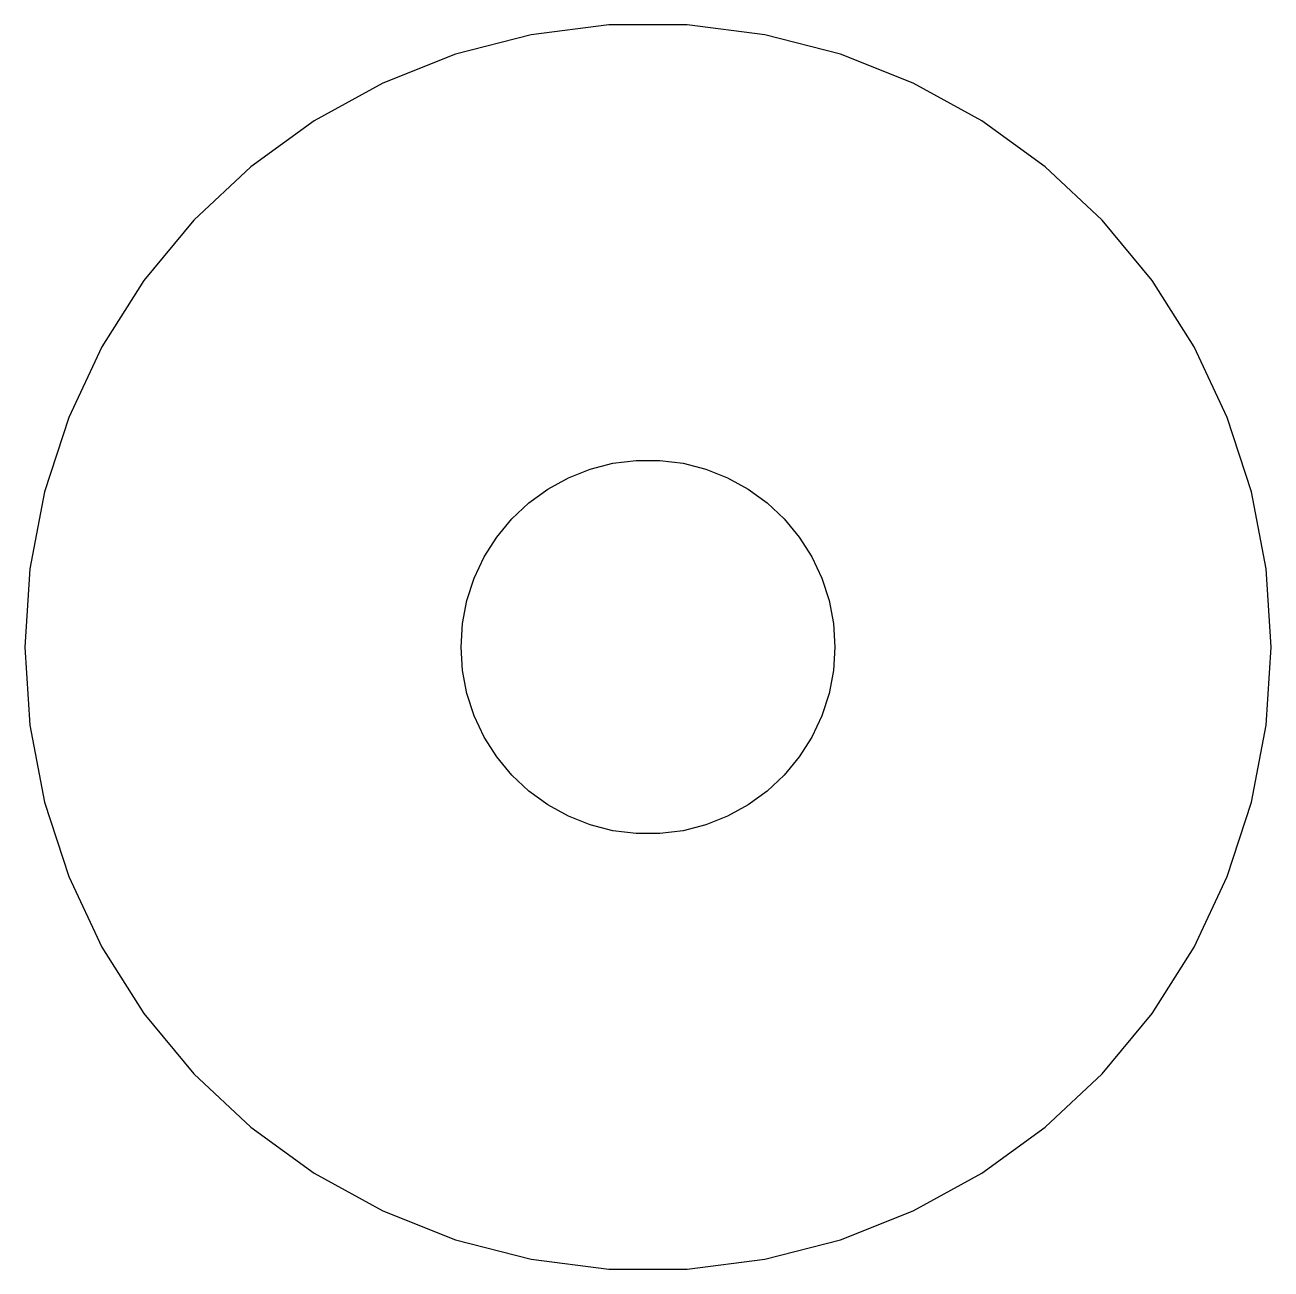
# Model space of a CAD drawing. Header units: metres. Extents: x -35 to 36.3, y -12.5 to 13.8.
# Drawn here: x -35 to -25, y -12.49 to -2.51 of the extents above.
import ezdxf

# ---------------------------------------------------------------- set-up
doc = ezdxf.new("R2010")
doc.units = ezdxf.units.M

msp = doc.modelspace()

# ---------------------------------------------------------------- linework, layer by layer
for p, q in [((-30.9369, -2.58856), (-31.5451, -2.74471)), ((-30.3139, -2.50986), (-30.9369, -2.58856)), ((-29.686, -2.50986), (-30.3139, -2.50986)), ((-29.0631, -2.58856), (-29.686, -2.50986)), ((-28.4549, -2.74471), (-29.0631, -2.58856)), ((-31.5451, -2.74471), (-32.1289, -2.97586)), ((-27.8711, -2.97586), (-28.4549, -2.74471)), ((-32.1289, -2.97586), (-32.6791, -3.27835)), ((-27.3209, -3.27835), (-27.8711, -2.97586)), ((-32.6791, -3.27835), (-33.1871, -3.64743)), ((-26.8129, -3.64743), (-27.3209, -3.27835)), ((-33.1871, -3.64743), (-33.6448, -4.07726)), ((-26.3551, -4.07726), (-26.8129, -3.64743)), ((-33.6448, -4.07726), (-34.0451, -4.56107)), ((-25.9549, -4.56107), (-26.3551, -4.07726)), ((-34.0451, -4.56107), (-34.3815, -5.09122)), ((-25.6185, -5.09122), (-25.9549, -4.56107)), ((-34.3815, -5.09122), (-34.6489, -5.65936)), ((-25.3511, -5.65936), (-25.6185, -5.09122)), ((-34.6489, -5.65936), (-34.8429, -6.25655)), ((-25.1571, -6.25655), (-25.3511, -5.65936)), ((-30.6387, -6.14275), (-30.4635, -6.07341)), ((-30.4635, -6.07341), (-30.2811, -6.02657)), ((-30.2811, -6.02657), (-30.0942, -6.00294)), ((-30.0942, -6.00294), (-29.9058, -6.00294)), ((-29.9058, -6.00294), (-29.7189, -6.02657)), ((-29.7189, -6.02657), (-29.5365, -6.07341)), ((-29.5365, -6.07341), (-29.3613, -6.14275)), ((-30.8037, -6.23351), (-30.6387, -6.14275)), ((-29.3613, -6.14275), (-29.1963, -6.23351)), ((-34.8429, -6.25655), (-34.9606, -6.87332)), ((-30.9561, -6.34422), (-30.8037, -6.23351)), ((-29.1963, -6.23351), (-29.0439, -6.34422)), ((-25.0394, -6.87332), (-25.1571, -6.25655)), ((-31.0934, -6.47318), (-30.9561, -6.34422)), ((-29.0439, -6.34422), (-28.9065, -6.47318)), ((-31.2135, -6.61832), (-31.0934, -6.47318)), ((-28.9065, -6.47318), (-28.7865, -6.61832)), ((-31.3145, -6.77736), (-31.2135, -6.61832)), ((-28.7865, -6.61832), (-28.6855, -6.77736)), ((-31.3947, -6.9478), (-31.3145, -6.77736)), ((-28.6855, -6.77736), (-28.6053, -6.9478)), ((-34.9606, -6.87332), (-35, -7.5)), ((-25, -7.5), (-25.0394, -6.87332)), ((-31.4529, -7.12695), (-31.3947, -6.9478)), ((-28.6053, -6.9478), (-28.5471, -7.12695)), ((-31.4882, -7.312), (-31.4529, -7.12695)), ((-28.5471, -7.12695), (-28.5118, -7.312)), ((-31.5, -7.5), (-31.4882, -7.312)), ((-28.5118, -7.312), (-28.5, -7.5)), ((-35, -7.5), (-34.9606, -8.12666)), ((-31.4882, -7.68799), (-31.5, -7.5)), ((-28.5, -7.5), (-28.5118, -7.68799)), ((-25.0394, -8.12666), (-25, -7.5)), ((-31.4529, -7.87303), (-31.4882, -7.68799)), ((-28.5118, -7.68799), (-28.5471, -7.87303)), ((-31.3947, -8.05219), (-31.4529, -7.87303)), ((-28.5471, -7.87303), (-28.6053, -8.05219)), ((-31.3145, -8.22263), (-31.3947, -8.05219)), ((-28.6053, -8.05219), (-28.6855, -8.22263)), ((-34.9606, -8.12666), (-34.8429, -8.74344)), ((-25.1571, -8.74344), (-25.0394, -8.12666)), ((-31.2135, -8.38167), (-31.3145, -8.22263)), ((-28.6855, -8.22263), (-28.7865, -8.38167)), ((-31.0934, -8.52681), (-31.2135, -8.38167)), ((-28.7865, -8.38167), (-28.9065, -8.52681)), ((-30.9561, -8.65576), (-31.0934, -8.52681)), ((-28.9065, -8.52681), (-29.0439, -8.65576)), ((-30.8037, -8.76648), (-30.9561, -8.65576)), ((-29.0439, -8.65576), (-29.1963, -8.76648)), ((-34.8429, -8.74344), (-34.6489, -9.34062)), ((-30.6387, -8.85724), (-30.8037, -8.76648)), ((-29.1963, -8.76648), (-29.3613, -8.85724)), ((-25.3511, -9.34062), (-25.1571, -8.74344)), ((-30.4635, -8.92657), (-30.6387, -8.85724)), ((-29.3613, -8.85724), (-29.5365, -8.92657)), ((-30.2811, -8.97342), (-30.4635, -8.92657)), ((-30.0942, -8.99704), (-30.2811, -8.97342)), ((-29.9058, -8.99704), (-30.0942, -8.99704)), ((-29.7189, -8.97342), (-29.9058, -8.99704)), ((-29.5365, -8.92657), (-29.7189, -8.97342)), ((-34.6489, -9.34062), (-34.3815, -9.90877)), ((-25.6185, -9.90877), (-25.3511, -9.34062)), ((-34.3815, -9.90877), (-34.0451, -10.4389)), ((-25.9549, -10.4389), (-25.6185, -9.90877)), ((-34.0451, -10.4389), (-33.6448, -10.9227)), ((-26.3551, -10.9227), (-25.9549, -10.4389)), ((-33.6448, -10.9227), (-33.1871, -11.3526)), ((-26.8129, -11.3526), (-26.3551, -10.9227)), ((-33.1871, -11.3526), (-32.6791, -11.7216)), ((-27.3209, -11.7216), (-26.8129, -11.3526)), ((-32.6791, -11.7216), (-32.1289, -12.0241)), ((-27.8711, -12.0241), (-27.3209, -11.7216)), ((-32.1289, -12.0241), (-31.5451, -12.2553)), ((-28.4549, -12.2553), (-27.8711, -12.0241)), ((-31.5451, -12.2553), (-30.9369, -12.4114)), ((-29.0631, -12.4114), (-28.4549, -12.2553)), ((-30.9369, -12.4114), (-30.3139, -12.4901)), ((-30.3139, -12.4901), (-29.686, -12.4901)), ((-29.686, -12.4901), (-29.0631, -12.4114))]:
    msp.add_line(p, q)

doc.saveas('drawing.dxf')
